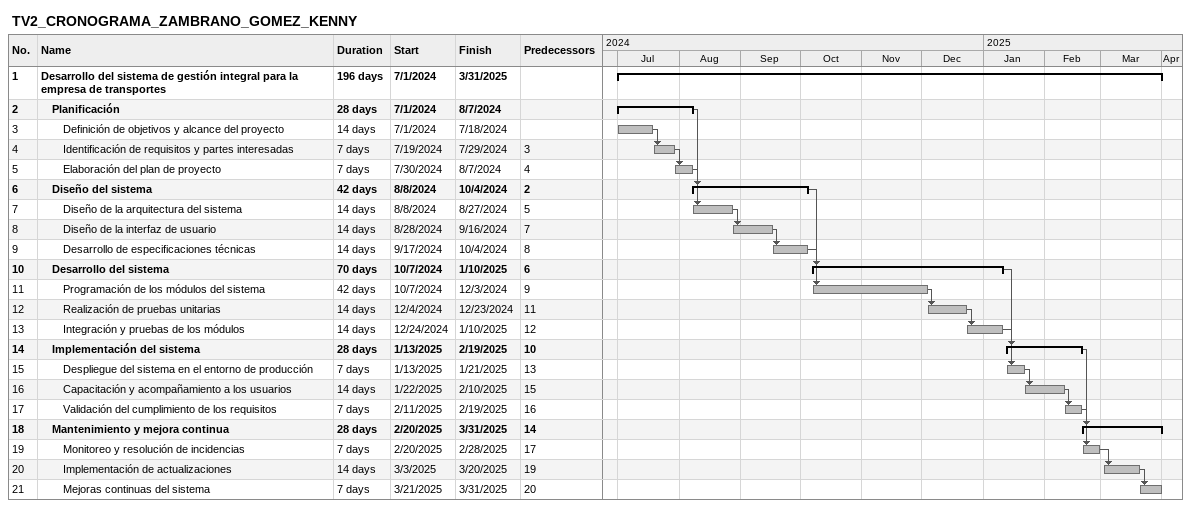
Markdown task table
TV2_CRONOGRAMA_ZAMBRANO_GOMEZ_KENNY

| ID | Level | Task | Duration | Start | Finish | Predecessors |
|---|---|---|---|---|---|---|
| 1 | 1 | **Desarrollo del sistema de gestión integral para la empresa de transportes** | 196d | 2024-07-01 | 2025-03-31 |  |
| 2 | 2 | **Planificación** | 28d | 2024-07-01 | 2024-08-07 |  |
| 3 | 3 | Definición de objetivos y alcance del proyecto | 14d | 2024-07-01 | 2024-07-18 |  |
| 4 | 3 | Identificación de requisitos y partes interesadas | 7d | 2024-07-19 | 2024-07-29 | 3 |
| 5 | 3 | Elaboración del plan de proyecto | 7d | 2024-07-30 | 2024-08-07 | 4 |
| 6 | 2 | **Diseño del sistema** | 42d | 2024-08-08 | 2024-10-04 | 2 |
| 7 | 3 | Diseño de la arquitectura del sistema | 14d | 2024-08-08 | 2024-08-27 | 5 |
| 8 | 3 | Diseño de la interfaz de usuario | 14d | 2024-08-28 | 2024-09-16 | 7 |
| 9 | 3 | Desarrollo de especificaciones técnicas | 14d | 2024-09-17 | 2024-10-04 | 8 |
| 10 | 2 | **Desarrollo del sistema** | 70d | 2024-10-07 | 2025-01-10 | 6 |
| 11 | 3 | Programación de los módulos del sistema | 42d | 2024-10-07 | 2024-12-03 | 9 |
| 12 | 3 | Realización de pruebas unitarias | 14d | 2024-12-04 | 2024-12-23 | 11 |
| 13 | 3 | Integración y pruebas de los módulos | 14d | 2024-12-24 | 2025-01-10 | 12 |
| 14 | 2 | **Implementación del sistema** | 28d | 2025-01-13 | 2025-02-19 | 10 |
| 15 | 3 | Despliegue del sistema en el entorno de producción | 7d | 2025-01-13 | 2025-01-21 | 13 |
| 16 | 3 | Capacitación y acompañamiento a los usuarios | 14d | 2025-01-22 | 2025-02-10 | 15 |
| 17 | 3 | Validación del cumplimiento de los requisitos | 7d | 2025-02-11 | 2025-02-19 | 16 |
| 18 | 2 | **Mantenimiento y mejora continua** | 28d | 2025-02-20 | 2025-03-31 | 14 |
| 19 | 3 | Monitoreo y resolución de incidencias | 7d | 2025-02-20 | 2025-02-28 | 17 |
| 20 | 3 | Implementación de actualizaciones | 14d | 2025-03-03 | 2025-03-20 | 19 |
| 21 | 3 | Mejoras continuas del sistema | 7d | 2025-03-21 | 2025-03-31 | 20 |
